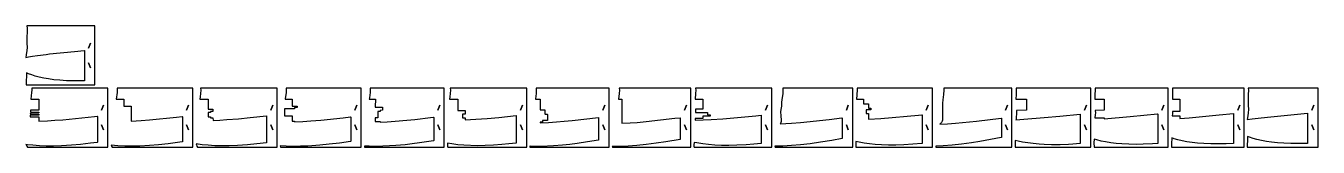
# Model space of a CAD drawing. Header units: metres. Extents: x 6 to 2420, y 6 to 232.
import ezdxf

# ---------------------------------------------------------------- set-up
doc = ezdxf.new("R2010")
doc.units = ezdxf.units.M

msp = doc.modelspace()

# ---------------------------------------------------------------- linework, layer by layer
at = {"layer": 'CUT'}
for points in [[(50.427, 179.639), (96.984, 184.539), (115.17, 186.35), (115.441, 185.951), (115.414, 129.775), (115.017, 129.494), (101.68, 129.4), (88.332, 129.629), (81.628, 129.858), (69.535, 130.624), (58.467, 131.702), (48.275, 133.072), (39.23, 134.673), (30.955, 136.485), (23.527, 138.456), (16.902, 140.574), (11.059, 142.77), (6.998, 144.522), (7.017, 140.003), (6.304, 128.004), (6.237, 121.998), (6.312, 121.925), (135.081, 121.962), (135.054, 232.065), (8.07, 232.038), (8.35, 227.996), (8.311, 222.002), (7.627, 210.005), (7.643, 199.995), (8.154, 191.997), (7.824, 186.008), (6.592, 178.011), (5.954, 172.834), (11.152, 174.025), (18.486, 175.384), (27.6, 176.773), (44.07, 178.901)], [(123.207, 190.752), (126.825, 199.914)], [(123.207, 163.248), (126.825, 154.086)], [(126.92, 13.016), (108.314, 10.948), (91.012, 9.416), (72.471, 8.297), (57.665, 7.859), (43.959, 7.899), (31.298, 8.371), (19.143, 9.277), (8.908, 10.445), (5.941, 10.823), (6.306, 9.96), (7.572, 7.954), (9.179, 5.925), (159.256, 5.962), (159.229, 116.065), (16.954, 116.038), (17.05, 112.003), (16.785, 108.009), (15.286, 95.441), (30.425, 95.425), (30.373, 95), (30.351, 74.575), (14.723, 74.575), (14.648, 74.504), (14.493, 71.437), (30.403, 71.425), (30.349, 69.575), (14.411, 69.575), (14.336, 69.504), (14.276, 67.436), (30.388, 67.425), (30.37, 65.575), (14.265, 65.575), (14.19, 65.501), (14.196, 62.499), (14.271, 62.425), (30.367, 62.425), (30.41, 54.447), (46.281, 55.139), (60.035, 55.956), (74.903, 57.04), (134.096, 62.931), (139.345, 63.479), (139.616, 63.08), (139.605, 14.936), (139.237, 14.609)], [(272.041, 12.051), (253.901, 10.119), (237.041, 8.744), (218.905, 7.815), (204.469, 7.533), (191.114, 7.728), (177.964, 8.411), (165.131, 9.576), (165.909, 7.963), (167.107, 5.925), (318.066, 5.962), (318.039, 116.065), (176.798, 116.038), (176.803, 112.006), (176.423, 108.009), (174.848, 95.507), (174.923, 95.425), (189.221, 95.425), (189.193, 82.437), (202.703, 82.425), (202.72, 54.219), (221.34, 55.327), (236.978, 56.529), (287.3, 61.643), (297.942, 62.887), (298.426, 62.46), (298.415, 15.813), (298.052, 15.482), (284.722, 13.664)], [(331.613, 100.008), (331.042, 95.441), (346.506, 95.425), (346.453, 95), (346.484, 76.435), (355.459, 76.425), (355.423, 72.575), (351.063, 72.575), (350.988, 72.505), (350.919, 70.575), (346.567, 70.575), (346.492, 70.506), (346.488, 62.435), (350.955, 62.425), (350.995, 60.435), (355.449, 60.425), (355.488, 55.637), (367.941, 56.283), (381.399, 57.146), (403.353, 58.865), (424.712, 60.892), (455.425, 64.133), (455.696, 63.734), (455.683, 14.17), (455.316, 13.852), (437.614, 11.84), (419.876, 10.179), (400.931, 8.902), (385.75, 8.312), (371.697, 8.204), (358.72, 8.54), (346.755, 9.271), (335.211, 10.419), (323.943, 12.013), (324.392, 9.97), (325.261, 7.961), (326.564, 5.925), (475.336, 5.962), (475.309, 116.065), (332.402, 116.038), (332.593, 111.999), (332.255, 106.008)], [(572.624, 11.143), (554.954, 9.379), (532.295, 7.876), (518.944, 7.433), (505.592, 7.379), (492.241, 7.798), (481.209, 8.504), (481.686, 5.986), (481.76, 5.925), (632.339, 5.962), (632.312, 116.065), (492.346, 116.038), (492.403, 113.999), (492.356, 112.006), (491.954, 108.011), (490.413, 96.005), (490.412, 95.438), (503.485, 95.425), (503.44, 82.439), (512.495, 82.425), (512.418, 79.575), (508.075, 79.575), (508, 79.507), (507.918, 77.575), (489.282, 77.575), (489.207, 77.507), (488.927, 67.996), (489.1, 64.496), (489.175, 64.425), (503.435, 64.425), (503.489, 54.435), (507.96, 54.425), (507.995, 52.993), (523.243, 53.743), (538.474, 54.754), (557.12, 56.296), (598.89, 60.72), (612.214, 62.3), (612.699, 61.874), (612.689, 16.803), (612.334, 16.468), (591.589, 13.501)], [(648.935, 108.008), (647.578, 98.007), (647.386, 95.438), (658.672, 95.425), (658.644, 81.001), (658.615, 80.44), (672.194, 80.425), (672.144, 75.013), (671.992, 74.575), (667.821, 74.525), (667.644, 74), (667.644, 73.009), (667.562, 72.575), (663.313, 72.575), (663.239, 72.514), (663.144, 72), (663.159, 60.575), (658.639, 60.538), (658.662, 53.435), (667.663, 53.425), (667.697, 52.397), (680.887, 53.112), (732.483, 57.655), (761.425, 61.043), (767.401, 61.778), (767.887, 61.352), (767.876, 17.975), (767.521, 17.642), (740.854, 13.643), (727.511, 11.884), (714.118, 10.321), (696.917, 8.754), (660.791, 7.255), (647.443, 7.424), (638.375, 7.831), (638.297, 7.76), (638.233, 5.937), (787.527, 5.962), (787.5, 116.065), (649.133, 116.038), (649.25, 112.004)], [(797.975, 100.007), (797.465, 95.44), (812.734, 95.425), (812.709, 74.435), (826.207, 74.425), (826.163, 67.575), (821.797, 67.575), (821.722, 67.505), (821.724, 60.435), (826.193, 60.425), (826.219, 56.646), (846.595, 57.89), (867.29, 59.472), (889.026, 61.473), (921.662, 64.834), (921.933, 64.435), (921.92, 13.599), (921.553, 13.281), (908.216, 11.903), (894.872, 10.696), (879.551, 9.602), (863.99, 8.873), (849.592, 8.628), (824.033, 9.449), (812.755, 10.42), (801.437, 11.859), (793.758, 13.118), (793.57, 12.007), (793.387, 9.993), (793.566, 7.978), (794.17, 5.978), (794.242, 5.925), (941.573, 5.962), (941.546, 116.065), (798.588, 116.038), (798.83, 111.997), (798.567, 106.007)], [(975.729, 75.425), (975.513, 75), (975.52, 67.969), (975.814, 67.425), (979.814, 67.425), (980.013, 66.984), (980.024, 55.575), (971.01, 55.538), (971.001, 52.575), (966.535, 52.538), (966.561, 51.211), (981.971, 51.929), (1026.161, 55.533), (1075.268, 61.297), (1075.756, 60.871), (1075.747, 19.267), (1075.394, 18.93), (1054.784, 15.602), (1035.386, 12.793), (1022.044, 11.107), (1008.295, 9.618), (991.567, 8.268), (968.674, 7.307), (959.096, 7.239), (947.585, 7.464), (947.508, 7.393), (947.467, 5.937), (1095.396, 5.962), (1095.369, 116.065), (959.097, 116.038), (959.353, 111.999), (959.312, 110.006), (958.929, 106.011), (957.581, 96.006), (957.57, 95.439), (966.549, 95.425), (966.513, 76.018), (966.259, 75.46)], [(1164.539, 10.8), (1147.081, 9.055), (1130.822, 7.94), (1115.704, 7.385), (1101.333, 7.351), (1101.256, 7.273), (1101.314, 5.997), (1101.389, 5.925), (1247.875, 5.962), (1247.848, 116.065), (1114.137, 116.038), (1114.479, 111.995), (1114.181, 106.008), (1112.71, 95.508), (1112.785, 95.425), (1119.036, 95.425), (1119.029, 50.437), (1134.448, 51.195), (1147.781, 52.101), (1164.451, 53.525), (1218.18, 59.625), (1227.745, 60.859), (1228.235, 60.433), (1228.235, 20.76), (1227.877, 20.328), (1201.206, 15.84), (1183.243, 13.168)], [(1351.367, 10.493), (1333.618, 9.528), (1318.879, 9.159), (1305.256, 9.243), (1292.698, 9.744), (1281.154, 10.617), (1270.556, 11.81), (1259.055, 13.626), (1254.302, 14.535), (1253.781, 10.002), (1253.736, 7.991), (1253.969, 5.991), (1254.043, 5.925), (1399.203, 5.962), (1399.176, 116.065), (1256.799, 116.038), (1257.011, 111.998), (1256.74, 106.006), (1255.83, 95.439), (1270.355, 95.425), (1270.335, 76.575), (1256.456, 76.538), (1256.39, 72.004), (1256.346, 70.437), (1279.342, 70.425), (1279.324, 66.438), (1283.845, 66.425), (1283.804, 63.575), (1270.411, 63.575), (1270.336, 63.501), (1270.309, 59.575), (1255.879, 59.575), (1255.804, 59.502), (1255.76, 55.925), (1285.777, 57.491), (1307.51, 58.937), (1369.231, 64.54), (1379.292, 65.566), (1379.563, 65.167), (1379.548, 13.165), (1379.172, 12.851), (1365.838, 11.609)], [(1419.558, 106.007), (1417.856, 94.007), (1417.514, 90.004), (1417.02, 82.006), (1415.875, 76.016), (1415.187, 72), (1415.19, 69.991), (1415.765, 65.987), (1416.064, 63.993), (1416.55, 55.999), (1416.487, 54.01), (1416.102, 52.024), (1415.111, 50.043), (1414.631, 49.489), (1414.743, 49.436), (1435.73, 50.432), (1452.659, 51.66), (1506.315, 57.377), (1530.14, 60.478), (1530.63, 60.052), (1530.63, 22.302), (1530.272, 21.87), (1511.063, 18.421), (1490.128, 14.988), (1470.9, 12.267), (1452.738, 10.147), (1435.781, 8.661), (1419.993, 7.791), (1410.211, 7.524), (1405.073, 7.431), (1405.194, 5.993), (1405.269, 5.925), (1550.27, 5.962), (1550.243, 116.065), (1419.493, 116.038), (1419.798, 111.996), (1419.557, 106.007)], [(1562.462, 15.087), (1556.378, 16.416), (1556.13, 9.999), (1556.253, 5.996), (1556.328, 5.925), (1699.557, 5.962), (1699.53, 116.065), (1558.458, 116.038), (1558.56, 112.003), (1557.608, 95.437), (1570.698, 95.425), (1570.71, 86.495), (1570.785, 86.425), (1579.643, 86.425), (1579.713, 78.494), (1579.788, 78.425), (1584.14, 78.425), (1584.195, 75.575), (1575.163, 75.538), (1575.193, 68.435), (1579.692, 68.425), (1579.717, 57.829), (1603.012, 59.371), (1672.996, 65.677), (1679.646, 66.321), (1679.917, 65.922), (1679.899, 12.853), (1679.52, 12.548), (1662.288, 11.198), (1645.976, 10.257), (1630.889, 9.781), (1616.946, 9.754), (1604.097, 10.148), (1592.276, 10.925), (1581.43, 12.036), (1571.507, 13.427)], [(1719.932, 104.008), (1718.473, 94.007), (1718.125, 88), (1718.201, 74.001), (1717.983, 58.007), (1717.795, 56.012), (1717.298, 54.027), (1716.227, 52.044), (1714.367, 50.055), (1712.833, 48.813), (1712.975, 48.751), (1727.471, 49.455), (1742.388, 50.463), (1781.321, 54.242), (1827.515, 60.156), (1828.006, 59.731), (1828.006, 23.987), (1827.657, 23.558), (1787.646, 16.369), (1772.39, 14), (1753.541, 11.513), (1735.915, 9.664), (1719.463, 8.453), (1705.426, 7.837), (1705.498, 5.997), (1705.573, 5.925), (1847.646, 5.962), (1847.619, 116.065), (1720.16, 116.038), (1720.36, 111.997), (1719.931, 104.008)], [(1855.228, 58.008), (1855.096, 56.811), (1869.926, 58.014), (1908.104, 60.869), (1937.296, 63.415), (1974.957, 67.103), (1975.228, 66.704), (1975.21, 12.721), (1974.831, 12.416), (1961.496, 11.531), (1953.289, 11.043), (1937.853, 10.479), (1921.458, 10.388), (1908.107, 10.765), (1898.354, 11.336), (1887.259, 12.367), (1877.107, 13.694), (1867.529, 15.33), (1859.452, 17.081), (1853.778, 18.492), (1853.506, 11.999), (1853.781, 5.994), (1853.856, 5.925), (1994.868, 5.962), (1994.841, 116.065), (1855.757, 116.038), (1855.779, 112.004), (1855.322, 104.002), (1855.102, 95.437), (1875.005, 95.425), (1875.014, 74.575), (1856.102, 74.538), (1856.215, 70.002), (1855.453, 60.008)], [(2014.061, 17.31), (2006.282, 19.259), (2001.112, 20.734), (2000.766, 14.001), (2001.097, 5.993), (2001.172, 5.925), (2139.569, 5.962), (2139.542, 116.065), (2002.939, 116.038), (2002.987, 112.003), (2002.641, 104), (2002.54, 95.436), (2019.701, 95.425), (2019.71, 74.575), (2003.387, 74.538), (2003.414, 70.005), (2003.106, 66.009), (2002.501, 60.44), (2019.734, 60.425), (2019.723, 58.851), (2068.372, 62.981), (2119.455, 67.932), (2119.929, 67.506), (2119.909, 12.753), (2119.526, 12.453), (2109.99, 11.865), (2092.843, 11.212), (2079.496, 11.033), (2066.151, 11.244), (2052.801, 11.919), (2042.477, 12.796), (2032.098, 14.058), (2022.634, 15.578)], [(2150.539, 21.603), (2145.979, 23.106), (2145.429, 11.999), (2145.721, 5.994), (2145.796, 5.925), (2281.23, 5.962), (2281.203, 116.065), (2147.403, 116.038), (2147.555, 112), (2147.234, 95.437), (2161.365, 95.425), (2161.338, 72.575), (2147.895, 72.575), (2147.82, 72.501), (2147.486, 68.007), (2147.072, 64.44), (2161.4, 64.425), (2161.345, 59.182), (2161.428, 59.107), (2178.365, 60.817), (2234.847, 66.11), (2261.319, 68.717), (2261.59, 68.318), (2261.566, 12.893), (2261.175, 12.602), (2247.521, 12.037), (2232.618, 11.779), (2218.879, 11.923), (2206.24, 12.445), (2194.45, 13.336), (2184.047, 14.514), (2174.376, 15.986), (2165.594, 17.673), (2157.665, 19.562)], [(2298.421, 21.988), (2291.407, 24.305), (2287.854, 25.652), (2287.497, 18.005), (2287.09, 9.998), (2287.257, 5.996), (2287.332, 5.925), (2419.544, 5.962), (2419.517, 116.065), (2288.925, 116.038), (2289.17, 111.997), (2289.069, 104.001), (2288.638, 92.002), (2288.732, 83.994), (2289.245, 75.997), (2288.933, 70.007), (2288.061, 64.009), (2287.223, 57.144), (2296.574, 58.676), (2307.707, 60.171), (2324.818, 62.105), (2399.633, 69.535), (2399.904, 69.136), (2399.88, 13.236), (2399.489, 12.945), (2382.264, 12.566), (2368.23, 12.659), (2355.326, 13.125), (2343.482, 13.938), (2332.353, 15.099), (2322.772, 16.479), (2313.798, 18.133), (2305.305, 20.071)], [(147.382, 74.752), (151, 83.914)], [(306.192, 74.752), (309.81, 83.914)], [(463.462, 74.752), (467.08, 83.914)], [(620.465, 74.752), (624.083, 83.914)], [(775.653, 74.752), (779.271, 83.914)], [(929.699, 74.752), (933.317, 83.914)], [(1083.522, 74.752), (1087.14, 83.914)], [(1236.001, 74.752), (1239.619, 83.914)], [(1387.329, 74.752), (1390.947, 83.914)], [(1538.396, 74.752), (1542.014, 83.914)], [(1687.683, 74.752), (1691.301, 83.914)], [(1835.772, 74.752), (1839.39, 83.914)], [(1982.994, 74.752), (1986.612, 83.914)], [(2127.695, 74.752), (2131.313, 83.914)], [(2269.356, 74.752), (2272.974, 83.914)], [(2407.67, 74.752), (2411.288, 83.914)], [(147.382, 47.248), (151, 38.086)], [(306.192, 47.248), (309.81, 38.086)], [(463.462, 47.248), (467.08, 38.086)], [(620.465, 47.248), (624.083, 38.086)], [(775.653, 47.248), (779.271, 38.086)], [(929.699, 47.248), (933.317, 38.086)], [(1083.522, 47.248), (1087.14, 38.086)], [(1236.001, 47.248), (1239.619, 38.086)], [(1387.329, 47.248), (1390.947, 38.086)], [(1538.396, 47.248), (1542.014, 38.086)], [(1687.683, 47.248), (1691.301, 38.086)], [(1835.772, 47.248), (1839.39, 38.086)], [(1982.994, 47.248), (1986.612, 38.086)], [(2127.695, 47.248), (2131.313, 38.086)], [(2269.356, 47.248), (2272.974, 38.086)], [(2407.67, 47.248), (2411.288, 38.086)]]:
    msp.add_lwpolyline(points, close=True, dxfattribs=at)

doc.saveas('drawing.dxf')
